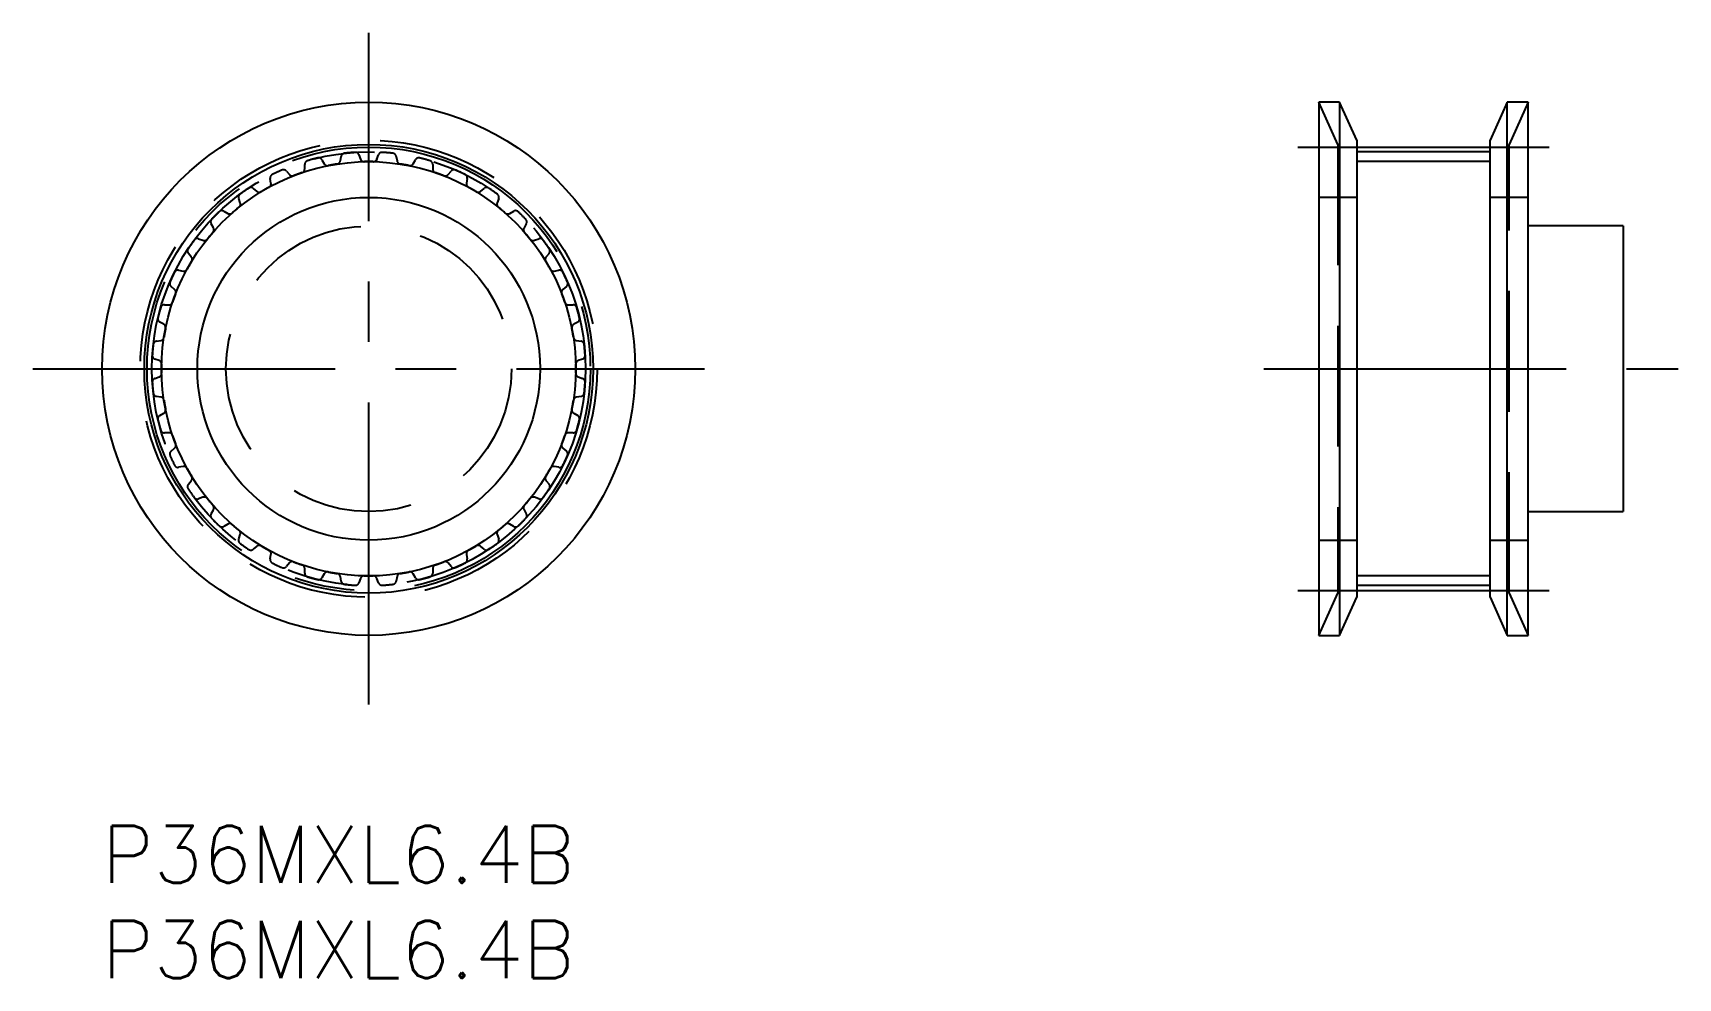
# Model space of a CAD drawing. Extents: x -3.6 to 82.8, y -8 to 41.6.
import ezdxf

# ---------------------------------------------------------------- set-up
doc = ezdxf.new("R2010")
doc.units = 0
doc.header["$LTSCALE"] = 0.5
for name, pattern in [('CENTER', [50.8, 31.75, -6.35, 6.35, -6.35]), ('DASHED', [19.05, 12.7, -6.35]), ('PHANTOM', [63.5, 31.75, -6.35, 6.35, -6.35, 6.35, -6.35])]:
    doc.linetypes.add(name, pattern=pattern)
for name, color, linetype in [('MSM_CENTER', 1, 'CENTER'), ('MSM_CONTINUOUS', 7, 'CONTINUOUS'), ('MSM_DASHED', 4, 'DASHED'), ('MSM_IMAGINARY', 6, 'PHANTOM'), ('MSM_NARROW', 5, 'CONTINUOUS'), ('MSM_PART_NUMBER', 7, 'CONTINUOUS')]:
    doc.layers.add(name, color=color, linetype=linetype)
doc.styles.get("Standard").update_dxf_attribs({"font": 'txt.shx', "height": 3, "bigfont": 'bigfont.shx'})

msp = doc.modelspace()

# ---------------------------------------------------------------- linework, layer by layer
at = {"layer": 'MSM_CENTER'}
for p, q in [((14, 6.36), (14, 41.64)), ((62.801, 35.645), (76.001, 35.645)), ((-3.64, 24), (31.64, 24)), ((61.021, 24), (82.781, 24)), ((62.801, 12.355), (76.001, 12.355))]:
    msp.add_line(p, q, dxfattribs=at)
msp.add_circle((14, 24), 11.645, dxfattribs=at)
at = {"layer": 'MSM_CONTINUOUS'}
for p, q in [((64.998, 38), (63.901, 38)), ((63.901, 38), (63.901, 10)), ((65.901, 36), (64.998, 38)), ((64.998, 38), (64.998, 10)), ((73.804, 38), (72.901, 36)), ((74.901, 38), (73.804, 38)), ((73.804, 10), (73.804, 38)), ((74.901, 10), (74.901, 38)), ((65.901, 36), (65.901, 12)), ((72.901, 12), (72.901, 36)), ((72.901, 35.39), (65.901, 35.39)), ((79.901, 31.5), (74.901, 31.5)), ((79.901, 31.5), (79.901, 16.5)), ((74.901, 16.5), (79.901, 16.5)), ((72.901, 12.61), (65.901, 12.61)), ((64.998, 10), (65.901, 12)), ((72.901, 12), (73.804, 10)), ((63.901, 10), (64.998, 10)), ((73.804, 10), (74.901, 10))]:
    msp.add_line(p, q, dxfattribs=at)
for radius in [14, 11.785, 9]:
    msp.add_circle((14, 24), radius, dxfattribs=at)
at = {"layer": 'MSM_DASHED'}
for p, q in [((64.901, 35.785), (63.901, 38)), ((74.901, 38), (73.901, 35.785)), ((64.901, 35.785), (64.901, 12.215)), ((73.901, 12.215), (73.901, 35.785)), ((10.638, 34.492), (10.638, 34.734)), ((11.544, 34.977), (11.665, 34.767)), ((12.511, 34.916), (12.553, 35.155)), ((13.488, 35.236), (13.571, 35.009)), ((14.429, 35.009), (14.512, 35.236)), ((15.447, 35.155), (15.489, 34.916)), ((16.335, 34.767), (16.456, 34.977)), ((17.362, 34.734), (17.362, 34.492)), ((8.867, 33.749), (8.825, 33.987)), ((9.676, 34.384), (9.831, 34.198)), ((18.169, 34.198), (18.324, 34.384)), ((19.175, 33.987), (19.133, 33.749)), ((7.252, 32.709), (7.17, 32.937)), ((7.938, 33.475), (8.124, 33.319)), ((19.876, 33.319), (20.062, 33.475)), ((20.83, 32.937), (20.748, 32.709)), ((65.901, 33), (63.901, 33)), ((74.901, 33), (72.901, 33)), ((6.385, 32.278), (6.595, 32.157)), ((21.405, 32.157), (21.615, 32.278)), ((5.843, 31.405), (5.722, 31.615)), ((22.278, 31.615), (22.157, 31.405)), ((5.063, 30.83), (5.291, 30.748)), ((22.709, 30.748), (22.937, 30.83)), ((4.681, 29.876), (4.525, 30.062)), ((23.475, 30.062), (23.319, 29.876)), ((4.013, 29.175), (4.251, 29.133)), ((23.749, 29.133), (23.987, 29.175)), ((3.802, 28.169), (3.616, 28.324)), ((24.384, 28.324), (24.198, 28.169)), ((3.266, 27.362), (3.508, 27.362)), ((24.492, 27.362), (24.734, 27.362)), ((3.233, 26.335), (3.023, 26.456)), ((24.977, 26.456), (24.767, 26.335)), ((2.845, 25.447), (3.084, 25.489)), ((24.916, 25.489), (25.155, 25.447)), ((2.991, 24.429), (2.764, 24.512)), ((25.236, 24.512), (25.009, 24.429)), ((2.764, 23.488), (2.991, 23.571)), ((25.009, 23.571), (25.236, 23.488)), ((3.084, 22.511), (2.845, 22.553)), ((25.155, 22.553), (24.916, 22.511)), ((3.023, 21.544), (3.233, 21.665)), ((24.767, 21.665), (24.977, 21.544)), ((3.508, 20.638), (3.266, 20.638)), ((24.734, 20.638), (24.492, 20.638)), ((3.616, 19.676), (3.802, 19.831)), ((24.198, 19.831), (24.384, 19.676)), ((4.251, 18.867), (4.013, 18.825)), ((23.987, 18.825), (23.749, 18.867)), ((4.525, 17.938), (4.681, 18.124)), ((23.319, 18.124), (23.475, 17.938)), ((5.291, 17.252), (5.063, 17.17)), ((5.722, 16.385), (5.843, 16.595)), ((22.157, 16.595), (22.278, 16.385)), ((22.937, 17.17), (22.709, 17.252)), ((6.595, 15.843), (6.385, 15.722)), ((21.615, 15.722), (21.405, 15.843)), ((7.17, 15.063), (7.252, 15.291)), ((20.748, 15.291), (20.83, 15.063)), ((63.901, 15), (65.901, 15)), ((72.901, 15), (74.901, 15)), ((8.124, 14.681), (7.938, 14.525)), ((8.825, 14.013), (8.867, 14.251)), ((19.133, 14.251), (19.175, 14.013)), ((20.062, 14.525), (19.876, 14.681)), ((9.831, 13.802), (9.676, 13.616)), ((10.638, 13.266), (10.638, 13.508)), ((11.665, 13.233), (11.544, 13.023)), ((12.553, 12.845), (12.511, 13.084)), ((13.571, 12.991), (13.488, 12.764)), ((14.512, 12.764), (14.429, 12.991)), ((15.489, 13.084), (15.447, 12.845)), ((16.456, 13.023), (16.335, 13.233)), ((17.362, 13.508), (17.362, 13.266)), ((18.324, 13.616), (18.169, 13.802)), ((63.901, 10), (64.901, 12.215)), ((73.901, 12.215), (74.901, 10))]:
    msp.add_line(p, q, dxfattribs=at)
for radius in [12, 7.5]:
    msp.add_circle((14, 24), radius, dxfattribs=at)
for centre, radius, start, end in [((10.838, 34.734), 0.2, 106.41294, 180), ((14, 24), 11.39, 103.58706, 106.41294), ((11.371, 34.877), 0.2, 30, 103.58706), ((11.839, 34.867), 0.2, 210, 281.24852), ((14, 24), 10.88, 98.75151, 101.24849), ((12.314, 34.951), 0.2, 278.75151, 350), ((12.75, 35.12), 0.2, 96.41294, 170), ((14, 24), 11.39, 93.58706, 96.41294), ((13.3, 35.168), 0.2, 20, 93.58706), ((13.759, 35.077), 0.2, 200, 271.2485), ((14, 24), 10.88, 88.75151, 91.24849), ((14.241, 35.077), 0.2, 268.75151, 340), ((14.7, 35.168), 0.2, 86.41293, 160), ((14, 24), 11.39, 83.58706, 86.41294), ((15.25, 35.12), 0.2, 10, 83.58706), ((15.686, 34.951), 0.2, 190, 261.2485), ((14, 24), 10.88, 78.75151, 81.24849), ((16.161, 34.867), 0.2, 258.75151, 330), ((16.629, 34.877), 0.2, 76.41294, 150), ((14, 24), 11.39, 73.58706, 76.41294), ((17.162, 34.734), 0.2, 0, 73.58706), ((8.67, 33.714), 0.2, 298.75151, 10), ((9.022, 34.022), 0.2, 116.41294, 190), ((14, 24), 11.39, 113.58706, 116.41294), ((9.522, 34.255), 0.2, 40, 113.58706), ((9.984, 34.327), 0.2, 220, 291.24851), ((14, 24), 10.88, 108.75151, 111.24849), ((10.438, 34.492), 0.2, 288.75151, 0), ((17.562, 34.492), 0.2, 180, 251.2485), ((14, 24), 10.88, 68.75151, 71.24849), ((18.016, 34.327), 0.2, 248.75151, 320), ((18.478, 34.255), 0.2, 66.41295, 140), ((14, 24), 11.39, 63.58706, 66.41294), ((18.978, 34.022), 0.2, 350, 63.58706), ((19.33, 33.714), 0.2, 170, 241.2485), ((7.358, 33.005), 0.2, 126.41294, 200), ((14, 24), 11.39, 123.58706, 126.41294), ((7.81, 33.322), 0.2, 50, 123.58706), ((8.252, 33.473), 0.2, 230, 301.24851), ((14, 24), 10.88, 118.75151, 121.24849), ((14, 24), 10.88, 58.75151, 61.24849), ((19.748, 33.473), 0.2, 238.75151, 310), ((20.19, 33.322), 0.2, 56.41295, 130), ((14, 24), 11.39, 53.58706, 56.41294), ((20.642, 33.005), 0.2, 340, 53.58706), ((14, 24), 11.39, 133.58706, 136.41294), ((6.285, 32.105), 0.2, 60, 133.58706), ((6.695, 32.331), 0.2, 240, 311.24851), ((14, 24), 10.88, 128.75151, 131.24849), ((7.065, 32.641), 0.2, 308.75151, 20), ((20.935, 32.641), 0.2, 160, 231.2485), ((14, 24), 10.88, 48.75151, 51.24849), ((21.305, 32.331), 0.2, 228.75151, 300), ((21.715, 32.105), 0.2, 46.41294, 120), ((14, 24), 11.39, 43.58706, 46.41294), ((14, 24), 10.88, 138.75151, 141.24849), ((5.895, 31.715), 0.2, 136.41294, 210), ((5.669, 31.305), 0.2, 318.75151, 30), ((22.331, 31.305), 0.2, 150, 221.2485), ((14, 24), 10.88, 38.75151, 41.24849), ((22.105, 31.715), 0.2, 330, 43.58706), ((4.678, 30.19), 0.2, 146.41294, 220), ((14, 24), 11.39, 143.58706, 146.41294), ((4.995, 30.642), 0.2, 70, 143.58706), ((5.359, 30.935), 0.2, 250, 321.24851), ((22.641, 30.935), 0.2, 218.75151, 290), ((23.005, 30.642), 0.2, 36.41294, 110), ((14, 24), 11.39, 33.58706, 36.41294), ((23.322, 30.19), 0.2, 320, 33.58706), ((14, 24), 10.88, 148.75151, 151.24849), ((4.527, 29.748), 0.2, 328.75151, 40), ((23.473, 29.748), 0.2, 140, 211.2485), ((14, 24), 10.88, 28.75151, 31.24849), ((3.745, 28.478), 0.2, 156.41294, 230), ((14, 24), 11.39, 153.58706, 156.41294), ((3.978, 28.978), 0.2, 80, 153.58706), ((4.286, 29.33), 0.2, 260, 331.24851), ((23.714, 29.33), 0.2, 208.75151, 280), ((24.022, 28.978), 0.2, 26.41294, 100), ((14, 24), 11.39, 23.58706, 26.41294), ((24.255, 28.478), 0.2, 310, 23.58706), ((14, 24), 10.88, 158.75151, 161.24849), ((3.673, 28.016), 0.2, 338.75151, 50), ((24.327, 28.016), 0.2, 130, 201.2485), ((14, 24), 10.88, 18.75151, 21.24849), ((14, 24), 11.39, 163.58706, 166.41294), ((3.266, 27.162), 0.2, 90, 163.58706), ((3.508, 27.562), 0.2, 270, 341.24851), ((24.492, 27.562), 0.2, 198.75151, 270), ((24.734, 27.162), 0.2, 16.41294, 90), ((14, 24), 11.39, 13.58706, 16.41294), ((3.123, 26.629), 0.2, 166.41294, 240), ((3.133, 26.161), 0.2, 348.75151, 60), ((14, 24), 10.88, 168.75151, 171.24849), ((24.867, 26.161), 0.2, 120, 191.24851), ((14, 24), 10.88, 8.75151, 11.24849), ((24.877, 26.629), 0.2, 300, 13.58706), ((14, 24), 11.39, 173.58706, 176.41294), ((2.88, 25.25), 0.2, 100, 173.58706), ((3.049, 25.686), 0.2, 280, 351.24851), ((24.951, 25.686), 0.2, 188.75151, 260), ((25.12, 25.25), 0.2, 6.41294, 80), ((14, 24), 11.39, 3.58706, 6.41294), ((2.832, 24.7), 0.2, 176.41294, 250), ((2.923, 24.241), 0.2, 358.75151, 70), ((14, 24), 10.88, 178.75151, 181.24849), ((25.077, 24.241), 0.2, 110, 181.2485), ((14, 24), 10.88, 358.75151, 1.24849), ((25.168, 24.7), 0.2, 290, 3.58706), ((2.832, 23.3), 0.2, 110, 183.58706), ((2.923, 23.759), 0.2, 290, 1.24851), ((25.077, 23.759), 0.2, 178.75151, 250), ((25.168, 23.3), 0.2, 356.41294, 70), ((14, 24), 11.39, 183.58706, 186.41294), ((2.88, 22.75), 0.2, 186.41294, 260), ((3.049, 22.314), 0.2, 8.75151, 80), ((24.951, 22.314), 0.2, 100, 171.24851), ((25.12, 22.75), 0.2, 280, 353.58706), ((14, 24), 11.39, 353.58706, 356.41294), ((3.133, 21.839), 0.2, 300, 11.24851), ((14, 24), 10.88, 188.75151, 191.24849), ((24.867, 21.839), 0.2, 168.75151, 240), ((14, 24), 10.88, 348.75151, 351.24849), ((3.123, 21.371), 0.2, 120, 193.58706), ((14, 24), 11.39, 193.58706, 196.41294), ((3.266, 20.838), 0.2, 196.41294, 270), ((24.734, 20.838), 0.2, 270, 343.58706), ((14, 24), 11.39, 343.58706, 346.41294), ((24.877, 21.371), 0.2, 346.41294, 60), ((3.508, 20.438), 0.2, 18.75151, 90), ((14, 24), 10.88, 198.75151, 201.24849), ((3.673, 19.984), 0.2, 310, 21.24851), ((24.327, 19.984), 0.2, 158.75151, 230), ((14, 24), 10.88, 338.75151, 341.24849), ((24.492, 20.438), 0.2, 90, 161.24851), ((3.745, 19.522), 0.2, 130, 203.58706), ((14, 24), 11.39, 203.58706, 206.41294), ((14, 24), 11.39, 333.58706, 336.41294), ((24.255, 19.522), 0.2, 336.41294, 50), ((3.978, 19.022), 0.2, 206.41294, 280), ((4.286, 18.67), 0.2, 28.75151, 100), ((14, 24), 10.88, 208.75151, 211.24849), ((4.527, 18.252), 0.2, 320, 31.24851), ((23.473, 18.252), 0.2, 148.75151, 220), ((14, 24), 10.88, 328.75151, 331.24849), ((23.714, 18.67), 0.2, 80, 151.24851), ((24.022, 19.022), 0.2, 260, 333.58706), ((4.678, 17.81), 0.2, 140, 213.58706), ((14, 24), 11.39, 213.58706, 216.41294), ((14, 24), 11.39, 323.58706, 326.41294), ((23.322, 17.81), 0.2, 326.41294, 40), ((4.995, 17.358), 0.2, 216.41294, 290), ((5.359, 17.065), 0.2, 38.75151, 110), ((14, 24), 10.88, 218.75151, 221.24849), ((5.669, 16.695), 0.2, 330, 41.24851), ((22.331, 16.695), 0.2, 138.75151, 210), ((14, 24), 10.88, 318.75151, 321.24849), ((22.641, 17.065), 0.2, 70, 141.24851), ((23.005, 17.358), 0.2, 250, 323.58706), ((5.895, 16.285), 0.2, 150, 223.58706), ((14, 24), 11.39, 223.58706, 226.41294), ((6.285, 15.895), 0.2, 226.41294, 300), ((6.695, 15.669), 0.2, 48.75151, 120), ((14, 24), 10.88, 228.75151, 231.24849), ((14, 24), 10.88, 308.75151, 311.24849), ((21.305, 15.669), 0.2, 60, 131.24851), ((21.715, 15.895), 0.2, 240, 313.58706), ((14, 24), 11.39, 313.58706, 316.41294), ((22.105, 16.285), 0.2, 316.41294, 30), ((7.358, 14.995), 0.2, 160, 233.58706), ((7.065, 15.359), 0.2, 340, 51.24851), ((14, 24), 11.39, 233.58706, 236.41294), ((8.252, 14.527), 0.2, 58.75151, 130), ((14, 24), 10.88, 238.75151, 241.24849), ((14, 24), 10.88, 298.75151, 301.24849), ((19.748, 14.527), 0.2, 50, 121.24851), ((14, 24), 11.39, 303.58706, 306.41294), ((20.935, 15.359), 0.2, 128.75151, 200), ((20.642, 14.995), 0.2, 306.41294, 20), ((7.81, 14.678), 0.2, 236.41294, 310), ((8.67, 14.286), 0.2, 350, 61.24851), ((9.022, 13.978), 0.2, 170, 243.58706), ((9.984, 13.673), 0.2, 68.75151, 140), ((14, 24), 10.88, 248.75151, 251.24849), ((14, 24), 10.88, 288.75151, 291.24849), ((18.016, 13.673), 0.2, 40, 111.24851), ((18.978, 13.978), 0.2, 296.41294, 10), ((19.33, 14.286), 0.2, 118.75151, 190), ((20.19, 14.678), 0.2, 230, 303.58706), ((14, 24), 11.39, 243.58706, 246.41294), ((9.522, 13.745), 0.2, 246.41294, 320), ((10.438, 13.508), 0.2, 0, 71.24851), ((10.838, 13.266), 0.2, 180, 253.58706), ((14, 24), 11.39, 253.58706, 256.41294), ((11.371, 13.123), 0.2, 256.41294, 330), ((11.839, 13.133), 0.2, 78.75151, 150), ((14, 24), 10.88, 258.75151, 261.24849), ((12.314, 13.049), 0.2, 10, 81.24851), ((13.759, 12.923), 0.2, 88.75151, 160), ((14, 24), 10.88, 268.75151, 271.24849), ((14.241, 12.923), 0.2, 20, 91.24851), ((15.686, 13.049), 0.2, 98.75151, 170), ((14, 24), 10.88, 278.75151, 281.24849), ((16.161, 13.133), 0.2, 30, 101.24851), ((16.629, 13.123), 0.2, 210, 283.58706), ((14, 24), 11.39, 283.58706, 286.41294), ((17.162, 13.266), 0.2, 286.41294, 0), ((17.562, 13.508), 0.2, 108.75151, 180), ((18.478, 13.745), 0.2, 220, 293.58706), ((14, 24), 11.39, 293.58706, 296.41294), ((12.75, 12.88), 0.2, 190, 263.58706), ((14, 24), 11.39, 263.58706, 266.41294), ((13.3, 12.832), 0.2, 266.41294, 340), ((14.7, 12.832), 0.2, 200, 273.58706), ((14, 24), 11.39, 273.58706, 276.41294), ((15.25, 12.88), 0.2, 276.41294, 350)]:
    msp.add_arc(centre, radius, start, end, dxfattribs=at)
at = {"layer": 'MSM_IMAGINARY'}
msp.add_circle((14, 24), 11.39, dxfattribs=at)
at = {"layer": 'MSM_NARROW'}
for p, q in [((13.571, 35.009), (13.62, 34.873)), ((14.429, 35.009), (14.38, 34.873)), ((72.901, 34.88), (65.901, 34.88)), ((72.901, 13.12), (65.901, 13.12))]:
    msp.add_line(p, q, dxfattribs=at)
msp.add_circle((14, 24), 10.88, dxfattribs=at)

# ---------------------------------------------------------------- texts
at = {"layer": 'MSM_PART_NUMBER'}
for p in [(0, -3), (0, -8)]:
    msp.add_text('P36MXL6.4B', height=3, dxfattribs=at).set_placement(p)

doc.saveas('drawing.dxf')
